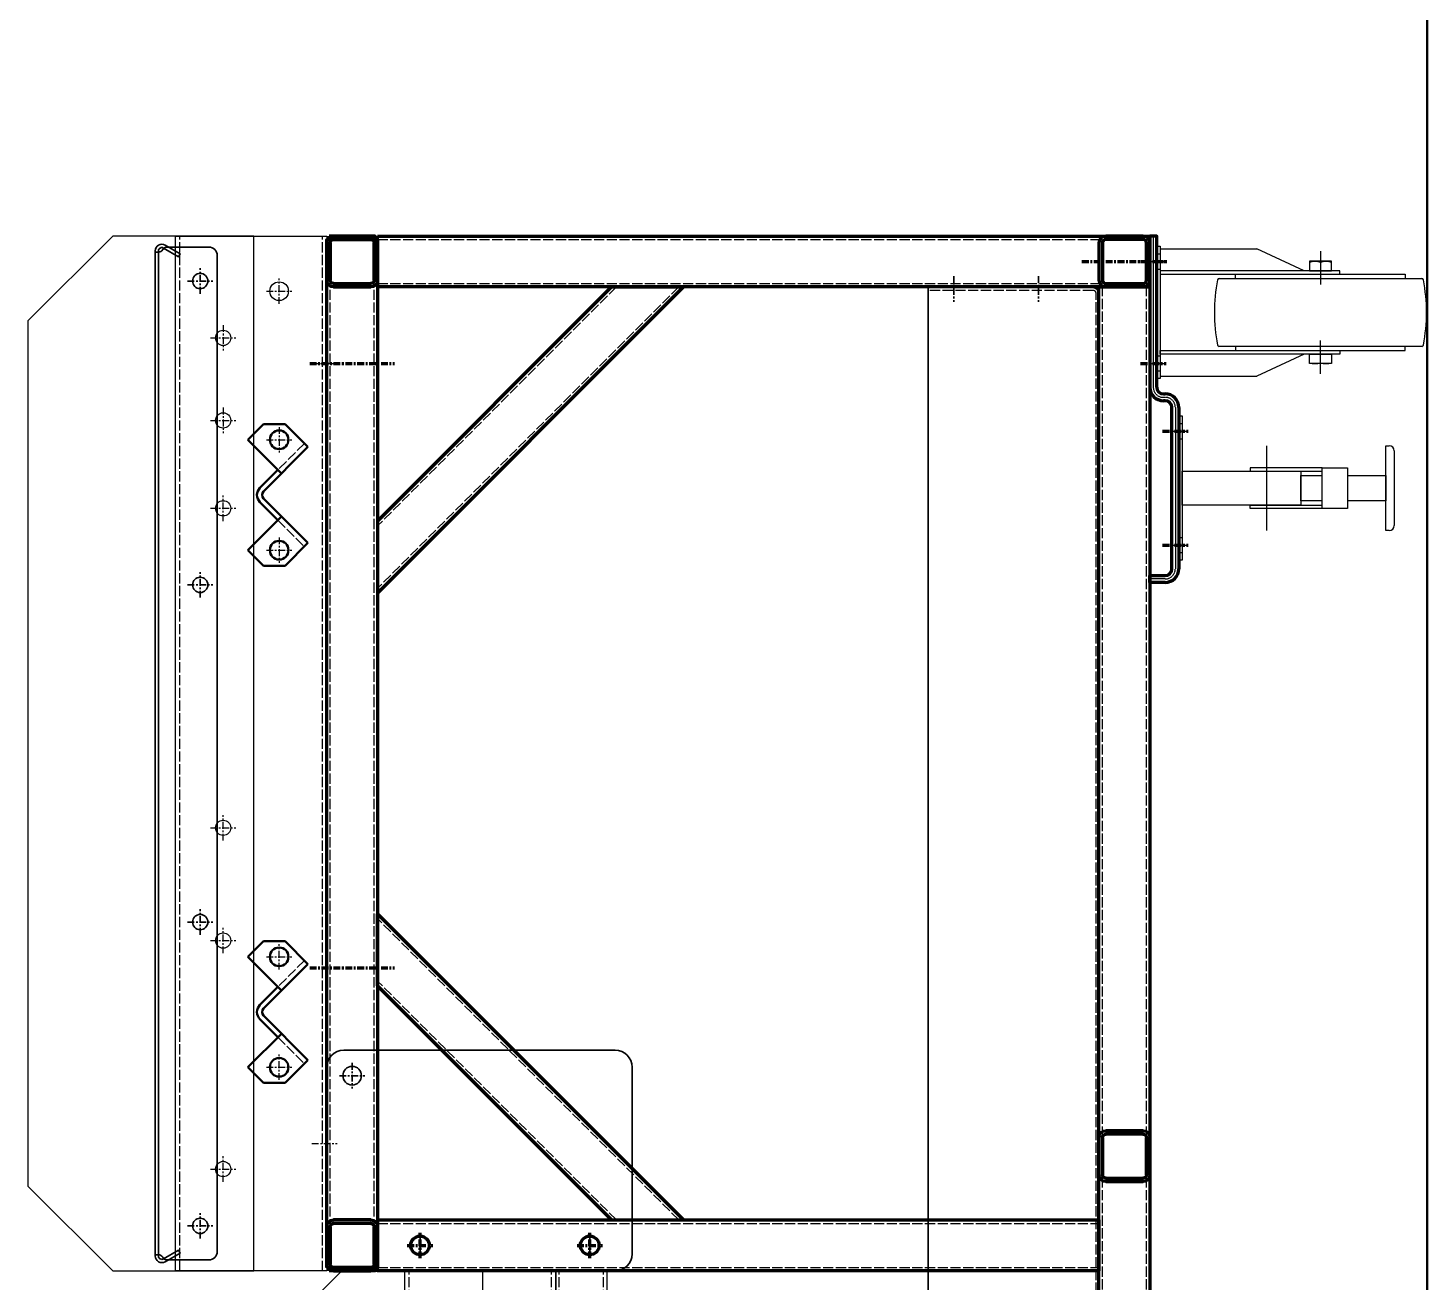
# Model space of a CAD drawing. Header units: millimetres. Extents: x 0 to 461941, y -159644 to 4828.
# Drawn here: x 401107 to 401932, y -37007 to -36268 of the extents above; entities that cross this region are included whole.
import ezdxf

# ---------------------------------------------------------------- set-up
doc = ezdxf.new("R2010")
doc.units = ezdxf.units.MM
for name, pattern in [('Xref Conv Decant Product Tote$0$AM_ISO02W050', [7.5, 6, -1.5]), ('Xref Conv Decant Product Tote$0$CENTER', [7, 4, -1, 1, -1]), ('Xref Conv Decant Product Tote$0$HIDDEN', [0.375, 0.25, -0.125])]:
    doc.linetypes.add(name, pattern=pattern)
for name, color, linetype in [('AM_BOR', 4, 'Continuous'), ('Xref Conv Decant Empty Tote$0$B', 4, 'Continuous'), ('Xref Conv Decant Product Tote$0$NA', 9, 'Xref Conv Decant Product Tote$0$HIDDEN'), ('Xref Conv Decant Product Tote$0$P02582 Conveyor Decant$0$Track', 140, 'Continuous'), ('Xref Conv Decant Product Tote$0$Wheels', 103, 'Continuous')]:
    doc.layers.add(name, color=color, linetype=linetype)
for name, color, linetype, lineweight in [('Xref Conv Decant Product Tote$0$Cross Member', 5, 'Continuous', 50), ('Xref Conv Decant Product Tote$0$Dims', 7, 'Continuous', 50), ('Xref Conv Decant Product Tote$0$Hidden', 9, 'Xref Conv Decant Product Tote$0$AM_ISO02W050', 25), ('Xref Conv Decant Product Tote$0$Pan Guard', 131, 'Continuous', 25), ('Xref Conv Decant Product Tote$0$Side Channel', 1, 'Continuous', 25), ('Xref Conv Decant Product Tote$0$Trays', 2, 'Continuous', 35), ('Xref Conv Decant Product Tote$0$Trolley Frame', 30, 'Continuous', 70)]:
    doc.layers.add(name, color=color, linetype=linetype, lineweight=lineweight)

# ---------------------------------------------------------------- blocks, each defined once
blk = doc.blocks.new('Xref Conv Decant Empty Tote')
at = {"layer": 'Xref Conv Decant Empty Tote$0$B'}
blk.add_line((401931.57, 4827.65), (401931.57, -65240.52), dxfattribs=at)
blk = doc.blocks.new('Xref Conv Decant Product Tote$0$BM8X60H_S')
for p, q in [((-6.5, 5.68), (6.5, 5.68)), ((-6.5, 0), (-6.5, 5.68)), ((6.5, 0), (-6.5, 0)), ((0, 5.1), (0, 0)), ((6.5, 5.68), (6.5, 0))]:
    blk.add_line(p, q)
for centre in [(-3.25, -3.71), (3.25, -3.71)]:
    blk.add_arc(centre, 9.39, 69.74384, 110.25616)
blk = doc.blocks.new('Xref Conv Decant Product Tote$0$castor front')
at = {"color": 8}
for p, q in [((1886.9, 11114.84), (1886.9, 11112.84)), ((1891.4, 11118.34), (1891.4, 11109.34)), ((1895.9, 11114.84), (1895.9, 11112.84)), ((1946.9, 11114.84), (1946.9, 11112.84)), ((1951.4, 11118.34), (1951.4, 11109.34)), ((1955.9, 11114.84), (1955.9, 11112.84)), ((1885.22, 11018.34), (1904.9, 11018.34)), ((1957.58, 11018.34), (1937.9, 11018.34))]:
    blk.add_line(p, q, dxfattribs=at)
for p, q in [((1896.9, 11027.98), (1883.9, 11055.84)), ((1945.9, 11027.98), (1958.9, 11055.84))]:
    blk.add_line(p, q)
for points in [[(1882.4, 11114.84), (1960.4, 11114.84), (1960.4, 11112.84), (1882.4, 11112.84)], [(1898.9, 11006.99), (1896.9, 11006.99), (1896.9, 11112.84), (1898.9, 11112.84)], [(1943.9, 11006.99), (1945.9, 11006.99), (1945.9, 11112.84), (1943.9, 11112.84)]]:
    blk.add_lwpolyline(points, close=True)
for points in [[(1883.9, 11112.84), (1883.9, 11055.84)], [(1958.9, 11112.84), (1958.9, 11055.84)], [(1901.4, 10958.68), (1901.4, 11078)], [(1941.4, 11078), (1941.4, 10958.68)], [(1901.4, 11068.34), (1898.9, 11068.34), (1898.9, 10968.34), (1901.4, 10968.34)], [(1941.4, 11068.34), (1943.9, 11068.34), (1943.9, 10968.34), (1941.4, 10968.34)]]:
    blk.add_lwpolyline(points)
for centre, radius, start, end in [((1902.4, 11078), 1, 101.06481, 180), ((1921.4, 10980.84), 100, 78.93519, 101.06481), ((1940.4, 11078), 1, 0, 78.93519), ((1902.4, 10958.68), 1, 180, 258.93519), ((1921.4, 11055.84), 100, 258.93519, 281.06481), ((1940.4, 10958.68), 1, 281.06481, 0)]:
    blk.add_arc(centre, radius, start, end)
at = {"rotation": 90}
blk.add_blockref('Xref Conv Decant Product Tote$0$BM8X60H_S', (1896.9, 11018.34), dxfattribs=at)
at = {"xscale": -1, "rotation": 270}
blk.add_blockref('Xref Conv Decant Product Tote$0$BM8X60H_S', (1945.9, 11018.34), dxfattribs=at)
blk = doc.blocks.new('Xref Conv Decant Product Tote$0$bottom shelf')
at = {"color": 7, "linetype": 'Xref Conv Decant Product Tote$0$CENTER'}
for p, q in [((1100.38, 3241.69), (1115.38, 3241.69)), ((2136.98, 3241.69), (2121.98, 3241.69)), ((1100.38, 3191.69), (1115.38, 3191.69)), ((2136.98, 3191.69), (2121.98, 3191.69))]:
    blk.add_line(p, q, dxfattribs=at)
for points in [[(1107.08, 3159.69), (1107.08, 3256.69), (2130.28, 3256.69), (2130.28, 3159.69)], [(2126.68, 3156.09), (1110.68, 3156.09)]]:
    blk.add_lwpolyline(points)
for centre, start, end in [((1110.68, 3159.69), 180, 270), ((2126.68, 3159.69), 270, 0)]:
    blk.add_arc(centre, 3.6, start, end)
at = {"layer": 'Xref Conv Decant Product Tote$0$Hidden'}
for p, q in [((1108.68, 3159.69), (1108.68, 3256.69)), ((2128.68, 3159.69), (2128.68, 3256.69)), ((1110.68, 3157.69), (2126.68, 3157.69))]:
    blk.add_line(p, q, dxfattribs=at)
for centre, start, end in [((1110.68, 3159.69), 180, 270), ((2126.68, 3159.69), 270, 0)]:
    blk.add_arc(centre, 2, start, end, dxfattribs=at)
blk = doc.blocks.new('Xref Conv Decant Product Tote$0$bottom member long')
at = {"color": 7, "linetype": 'Xref Conv Decant Product Tote$0$CENTER'}
for p, q in [((4643.76, 1627.72), (4643.76, 1577.72)), ((4703.76, 1627.72), (4703.76, 1577.72)), ((4899.56, 1610.22), (4899.56, 1595.22)), ((4972.56, 1610.22), (4972.56, 1595.22)), ((4907.06, 1602.72), (4892.06, 1602.72)), ((4980.06, 1602.72), (4965.06, 1602.72))]:
    blk.add_line(p, q, dxfattribs=at)
blk.add_lwpolyline([(4630.76, 1617.72), (5798.76, 1617.72), (5798.76, 1587.72), (4630.76, 1587.72)], close=True)
for centre in [(4899.56, 1602.72), (4972.56, 1602.72)]:
    blk.add_circle(centre, 5.5)
at = {"layer": 'Xref Conv Decant Product Tote$0$Hidden'}
for p, q in [((4630.76, 1615.72), (5798.76, 1615.72)), ((4630.76, 1589.72), (5798.76, 1589.72))]:
    blk.add_line(p, q, dxfattribs=at)
blk = doc.blocks.new('Xref Conv Decant Product Tote$0$diagonal support')
for points in [[(4746.54, 2657.8), (4884.43, 2795.69)], [(4926.85, 2795.69), (4746.54, 2615.37)], [(4884.43, 2795.69), (4926.85, 2795.69)], [(4746.54, 2657.8), (4746.54, 2615.37)]]:
    blk.add_lwpolyline(points)
at = {"layer": 'Xref Conv Decant Product Tote$0$Hidden'}
for p, q in [((4746.54, 2654.97), (4887.26, 2795.69)), ((4746.54, 2618.2), (4924.03, 2795.69))]:
    blk.add_line(p, q, dxfattribs=at)
blk = doc.blocks.new('Xref Conv Decant Product Tote$0$top member long side')
at = {"color": 7, "linetype": 'Xref Conv Decant Product Tote$0$CENTER'}
for p, q in [((6072.92, 896.98), (6072.92, 846.98)), ((6428.92, 896.98), (6428.92, 846.98))]:
    blk.add_line(p, q, dxfattribs=at)
blk.add_lwpolyline([(5896.32, 886.98), (6501.92, 886.98), (6501.92, 856.98), (5896.32, 856.98)], close=True)
at = {"layer": 'Xref Conv Decant Product Tote$0$Hidden'}
for p, q in [((5896.32, 884.98), (6501.92, 884.98)), ((5896.32, 858.98), (6501.92, 858.98))]:
    blk.add_line(p, q, dxfattribs=at)
blk = doc.blocks.new('Xref Conv Decant Product Tote$0$shs sect w hole')
at = {"color": 7, "linetype": 'Xref Conv Decant Product Tote$0$CENTER'}
blk.add_line((6009.24, 595.69), (6009.24, 545.69), dxfattribs=at)
for points in [[(6020.24, 585.69), (5998.24, 585.69)], [(5994.24, 581.69), (5994.24, 559.69)], [(5996.24, 581.69), (5996.24, 559.69)], [(6020.24, 583.69), (5998.24, 583.69)], [(6022.24, 559.69), (6022.24, 581.69)], [(6024.24, 559.69), (6024.24, 581.69)], [(5998.24, 557.69), (6020.24, 557.69)], [(5998.24, 555.69), (6020.24, 555.69)]]:
    blk.add_lwpolyline(points)
for centre, radius, start, end in [((5998.24, 581.69), 4, 90, 180), ((6020.24, 581.69), 4, 0, 90), ((5998.24, 581.69), 2, 90, 180), ((6020.24, 581.69), 2, 0, 90), ((5998.24, 559.69), 4, 180, 270), ((5998.24, 559.69), 2, 180, 270), ((6020.24, 559.69), 2, 270, 0), ((6020.24, 559.69), 4, 270, 0)]:
    blk.add_arc(centre, radius, start, end)
blk = doc.blocks.new('Xref Conv Decant Product Tote$0$shs sect')
for points in [[(4135.18, 2023.48), (4135.18, 2045.48)], [(4137.18, 2023.48), (4137.18, 2045.48)], [(4139.18, 2049.48), (4161.18, 2049.48)], [(4139.18, 2047.48), (4161.18, 2047.48)], [(4163.18, 2045.48), (4163.18, 2023.48)], [(4165.18, 2045.48), (4165.18, 2023.48)], [(4161.18, 2021.48), (4139.18, 2021.48)], [(4161.18, 2019.48), (4139.18, 2019.48)]]:
    blk.add_lwpolyline(points)
for centre, radius, start, end in [((4139.18, 2045.48), 4, 90, 180), ((4139.18, 2045.48), 2, 90, 180), ((4161.18, 2045.48), 4, 0, 90), ((4161.18, 2045.48), 2, 0, 90), ((4139.18, 2023.48), 4, 180, 270), ((4139.18, 2023.48), 2, 180, 270), ((4161.18, 2023.48), 2, 270, 0), ((4161.18, 2023.48), 4, 270, 0)]:
    blk.add_arc(centre, radius, start, end)
blk = doc.blocks.new('Xref Conv Decant Product Tote$0$END CAP SIDE')
blk.add_lwpolyline([(10241.74, 1172.22), (10243.74, 1172.22), (10243.74, 1145.22), (10241.74, 1145.22)], close=True)
blk = doc.blocks.new('Xref Conv Decant Product Tote$0$castor plate w brake front')
at = {"color": 7, "linetype": 'Xref Conv Decant Product Tote$0$CENTER'}
for p, q in [((5664.89, 3841.08), (5664.89, 3826.08)), ((5724.89, 3841.08), (5724.89, 3826.08)), ((5557.89, 3828.08), (5557.89, 3813.08)), ((5624.89, 3828.08), (5624.89, 3813.08))]:
    blk.add_line(p, q, dxfattribs=at)
for points in [[(5535.89, 3826.58), (5535.89, 3835.58), (5539.89, 3835.58), (5539.89, 3826.58)], [(5650.89, 3831.58), (5739.89, 3831.58), (5739.89, 3835.58), (5650.89, 3835.58)], [(5642.89, 3826.58), (5642.89, 3827.58)], [(5646.89, 3827.58), (5646.89, 3826.58)], [(5543.89, 3822.58), (5638.89, 3822.58)], [(5638.89, 3818.58), (5543.89, 3818.58)]]:
    blk.add_lwpolyline(points)
for centre, radius, start, end in [((5650.89, 3827.58), 8, 90, 180), ((5543.89, 3826.58), 8, 180, 270), ((5543.89, 3826.58), 4, 180, 270), ((5638.89, 3826.58), 4, 270, 0), ((5638.89, 3826.58), 8, 270, 0), ((5650.89, 3827.58), 4, 90, 180)]:
    blk.add_arc(centre, radius, start, end)
at = {"layer": 'Xref Conv Decant Product Tote$0$NA'}
blk.add_lwpolyline([(5739.89, 3833.58), (5650.89, 3833.58, 0.414214), (5644.89, 3827.58), (5644.89, 3826.58, -0.414214), (5638.89, 3820.58), (5543.89, 3820.58, -0.414214), (5537.89, 3826.58), (5537.89, 3835.58)], format="xyb", dxfattribs=at)
blk = doc.blocks.new('Xref Conv Decant Product Tote$0$vert member 2')
blk.add_lwpolyline([(7766.68, 593.35), (7766.68, 138.35), (7736.68, 138.35), (7736.68, 593.35)], close=True)
at = {"layer": 'Xref Conv Decant Product Tote$0$Hidden'}
for p, q in [((7738.68, 593.35), (7738.68, 138.35)), ((7764.68, 593.35), (7764.68, 138.35))]:
    blk.add_line(p, q, dxfattribs=at)
blk = doc.blocks.new('Xref Conv Decant Product Tote$0$vert member front')
at = {"color": 7, "linetype": 'Xref Conv Decant Product Tote$0$CENTER'}
for p, q in [((7698.66, 575.85), (7698.66, 560.85)), ((7691.16, 568.35), (7706.16, 568.35)), ((7698.66, 475.85), (7698.66, 460.85)), ((7691.16, 468.35), (7706.16, 468.35))]:
    blk.add_line(p, q, dxfattribs=at)
blk.add_lwpolyline([(7713.66, 593.35), (7713.66, 168.35), (7683.66, 168.35), (7683.66, 593.35)], close=True)
for centre in [(7698.66, 568.35), (7698.66, 468.35)]:
    blk.add_circle(centre, 5.5)
at = {"layer": 'Xref Conv Decant Product Tote$0$Hidden'}
for p, q in [((7685.66, 593.35), (7685.66, 168.35)), ((7711.66, 593.35), (7711.66, 168.35))]:
    blk.add_line(p, q, dxfattribs=at)
blk = doc.blocks.new('Xref Conv Decant Product Tote$0$frame front')
at = {"color": 7, "linetype": 'Xref Conv Decant Product Tote$0$CENTER'}
for p, q in [((17481.14, 2194.47), (17481.14, 2179.47)), ((17473.64, 2186.97), (17488.64, 2186.97)), ((17481.14, 2094.47), (17481.14, 2079.47)), ((17473.64, 2086.97), (17488.64, 2086.97))]:
    blk.add_line(p, q, dxfattribs=at)
for points in [[(17360.94, 2241.97), (17940.54, 2241.97), (17940.54, 2211.97), (17360.94, 2211.97)], [(17496.14, 2211.97), (17496.14, 1921.97), (17466.14, 1921.97), (17466.14, 2211.97)]]:
    blk.add_lwpolyline(points, close=True)
for centre in [(17481.14, 2186.97), (17481.14, 2086.97)]:
    blk.add_circle(centre, 5.5)
at = {"layer": 'Xref Conv Decant Product Tote$0$Hidden'}
for p, q in [((17360.94, 2239.97), (17940.54, 2239.97)), ((17360.94, 2213.97), (17940.54, 2213.97)), ((17468.14, 2211.97), (17468.14, 1921.97)), ((17494.14, 2211.97), (17494.14, 1921.97))]:
    blk.add_line(p, q, dxfattribs=at)
at = {"layer": 'Xref Conv Decant Product Tote$0$Trolley Frame'}
for name, p in [('Xref Conv Decant Product Tote$0$top member long side', (12046.22, 1489.99)), ('Xref Conv Decant Product Tote$0$END CAP SIDE', (7698.8, 1203.26)), ('Xref Conv Decant Product Tote$0$vert member front', (10256.88, 1753.63)), ('Xref Conv Decant Product Tote$0$diagonal support', (13224, -448.71)), ('Xref Conv Decant Product Tote$0$vert member 2', (10783.46, 1753.63)), ('Xref Conv Decant Product Tote$0$END CAP SIDE', (7089.2, 1068.26)), ('Xref Conv Decant Product Tote$0$shs sect w hole', (11355.9, 1336.29)), ('Xref Conv Decant Product Tote$0$bottom member long', (12721.38, 304.26)), ('Xref Conv Decant Product Tote$0$shs sect w hole', (12525.9, 1336.29)), ('Xref Conv Decant Product Tote$0$END CAP SIDE', (7108.4, 748.26)), ('Xref Conv Decant Product Tote$0$castor plate w brake front', (12810.25, -1943.61))]:
    blk.add_blockref(name, p, dxfattribs=at)
at = {"layer": 'Xref Conv Decant Product Tote$0$Trolley Frame', "xscale": -1}
for name, p in [('Xref Conv Decant Product Tote$0$shs sect', (22105.72, 327.5)), ('Xref Conv Decant Product Tote$0$shs sect', (22685.32, 327.5)), ('Xref Conv Decant Product Tote$0$END CAP SIDE', (28791.88, 1203.26)), ('Xref Conv Decant Product Tote$0$diagonal support', (23266.68, -448.71)), ('Xref Conv Decant Product Tote$0$shs sect', (21496.12, 192.5)), ('Xref Conv Decant Product Tote$0$shs sect', (22158.32, -127.5))]:
    blk.add_blockref(name, p, dxfattribs=at)
blk = doc.blocks.new('Xref Conv Decant Product Tote$0$foot brake front')
at = {"color": 8}
for p, q in [((4091.09, 17.68), (4091.09, 15.68)), ((4095.59, 21.18), (4095.59, 12.18)), ((4100.09, 17.68), (4100.09, 15.68)), ((4158.09, 17.68), (4158.09, 15.68)), ((4162.59, 21.18), (4162.59, 12.18)), ((4167.09, 17.68), (4167.09, 15.68)), ((4104.09, -34.32), (4154.09, -34.32))]:
    blk.add_line(p, q, dxfattribs=at)
for points in [[(4086.59, 17.68), (4171.59, 17.68), (4171.59, 15.68), (4086.59, 15.68)], [(4119.09, 15.68), (4139.09, 15.68), (4139.09, -54.32), (4119.09, -54.32)], [(4117.09, -66.82), (4141.09, -66.82), (4141.09, -81.82), (4117.09, -81.82)]]:
    blk.add_lwpolyline(points, close=True)
for points in [[(4117.09, -66.82), (4117.09, -24.32), (4119.09, -24.32), (4119.09, -66.82)], [(4141.09, -66.82), (4141.09, -24.32), (4139.09, -24.32), (4139.09, -66.82)], [(4121.59, -66.82), (4121.59, -54.32), (4136.59, -54.32), (4136.59, -66.82)], [(4136.59, -81.82), (4136.59, -104.32), (4121.59, -104.32), (4121.59, -81.82)], [(4104.09, -106.32), (4104.09, -104.32), (4154.09, -104.32), (4154.09, -106.32)], [(4151.09, -109.32), (4107.09, -109.32)]]:
    blk.add_lwpolyline(points)
for centre, start, end in [((4107.09, -106.32), 180, 270), ((4151.09, -106.32), 270, 360)]:
    blk.add_arc(centre, 3, start, end)
blk = doc.blocks.new('Xref Conv Decant Product Tote$0$tote tray side')
at = {"color": 7, "linetype": 'Xref Conv Decant Product Tote$0$CENTER'}
for p, q in [((2916.32, 972.7), (2931.32, 972.7)), ((2923.82, 980.2), (2923.82, 965.2)), ((3095.32, 972.7), (3110.32, 972.7)), ((3102.82, 980.2), (3102.82, 965.2)), ((3293.92, 972.7), (3308.92, 972.7)), ((3301.42, 980.2), (3301.42, 965.2)), ((3472.92, 972.7), (3487.92, 972.7)), ((3480.42, 980.2), (3480.42, 965.2))]:
    blk.add_line(p, q, dxfattribs=at)
for points in [[(2906.1, 999.2), (3498.14, 999.2)], [(2906.82, 997.39), (2906.82, 999.2)], [(3497.42, 997.39), (3497.42, 999.2)], [(2904.36, 994.3), (2909.49, 985.42), (2907.84, 984.47), (2902.72, 993.35)], [(2903.82, 992.2), (2903.82, 967.7)], [(2906.1, 997.3), (3498.14, 997.3)], [(3499.87, 994.3), (3494.75, 985.42), (3496.39, 984.47), (3501.52, 993.35)], [(3500.42, 992.2), (3500.42, 967.7)], [(3495.42, 962.7), (2908.82, 962.7)]]:
    blk.add_lwpolyline(points)
for centre in [(2923.82, 972.7), (3102.82, 972.7), (3301.42, 972.7), (3480.42, 972.7)]:
    blk.add_circle(centre, 4.5)
for centre, radius, start, end in [((2906.1, 995.3), 3.9, 90, 210), ((2903.82, 997.39), 3, 300, 0), ((3500.42, 997.39), 3, 180, 240), ((3498.14, 995.3), 3.9, 330, 90), ((2906.82, 992.2), 3, 120, 180), ((2906.1, 995.3), 2, 90, 210), ((3498.14, 995.3), 2, 330, 90), ((3497.42, 992.2), 3, 0, 60), ((2908.82, 967.7), 5, 180, 270), ((3495.42, 967.7), 5, 270, 0)]:
    blk.add_arc(centre, radius, start, end)
blk = doc.blocks.new('Xref Conv Decant Product Tote$0$cross member sect')
for p, q in [((3257.55, 1106.49), (3248.36, 1097.3)), ((3277.35, 1086.69), (3257.55, 1106.49)), ((3322.61, 1106.49), (3302.81, 1086.69)), ((3331.8, 1097.3), (3322.61, 1106.49)), ((3248.36, 1097.3), (3248.36, 1084.57)), ((3287.96, 1097.3), (3261.8, 1071.13)), ((3285.84, 1099.42), (3275.23, 1088.81)), ((3318.37, 1071.13), (3292.2, 1097.3)), ((3304.93, 1088.81), (3294.32, 1099.42)), ((3331.8, 1097.3), (3331.8, 1084.57)), ((3261.8, 1071.13), (3248.36, 1084.57)), ((3331.8, 1084.57), (3318.37, 1071.13))]:
    blk.add_line(p, q)
for centre in [(3257.55, 1088.1), (3322.61, 1088.1)]:
    blk.add_circle(centre, 5.5)
for radius in [6, 3]:
    blk.add_arc((3290.08, 1095.17), radius, 45, 135)
at = {"layer": 'Xref Conv Decant Product Tote$0$Hidden'}
for p, q in [((3275.23, 1088.81), (3259.68, 1073.25)), ((3320.49, 1073.25), (3304.93, 1088.81))]:
    blk.add_line(p, q, dxfattribs=at)
blk = doc.blocks.new('Xref Conv Decant Product Tote$0$scanner plate')
at = {"color": 7, "linetype": 'Xref Conv Decant Product Tote$0$CENTER'}
for p, q in [((2483.97, 1397.16), (2483.97, 1382.16)), ((2491.47, 1389.66), (2476.47, 1389.66)), ((2383.97, 1357.16), (2383.97, 1342.16)), ((2391.47, 1349.66), (2376.47, 1349.66)), ((2383.97, 1257.16), (2383.97, 1242.16)), ((2391.47, 1249.66), (2376.47, 1249.66))]:
    blk.add_line(p, q, dxfattribs=at)
for points in [[(2488.97, 1404.66), (2378.97, 1404.66)], [(2368.97, 1394.66), (2368.97, 1234.66)], [(2498.97, 1234.66), (2498.97, 1394.66)], [(2378.97, 1224.66), (2488.97, 1224.66)]]:
    blk.add_lwpolyline(points)
for centre in [(2483.97, 1389.66), (2383.97, 1349.66), (2383.97, 1249.66)]:
    blk.add_circle(centre, 5.5)
for centre, start, end in [((2378.97, 1394.66), 90, 180), ((2488.97, 1394.66), 0, 90), ((2378.97, 1234.66), 180, 270), ((2488.97, 1234.66), 270, 0)]:
    blk.add_arc(centre, 10, start, end)
blk = doc.blocks.new('Xref Conv Decant Product Tote$0$A$C025E3B46')
at = {"color": 7, "linetype": 'Xref Conv Decant Product Tote$0$CENTER'}
for p, q in [((261, 74.75), (261, 59.75)), ((449.2, 74.75), (449.2, 59.75)), ((501, 74.75), (501, 59.75)), ((253.5, 67.25), (268.5, 67.25)), ((441.7, 67.25), (456.7, 67.25)), ((508.5, 67.25), (493.5, 67.25)), ((120, 41.75), (120, 26.75)), ((185, 41.75), (185, 26.75)), ((424.6, 41.75), (424.6, 26.75)), ((489.6, 41.75), (489.6, 26.75)), ((577.1, 41.75), (577.1, 26.75)), ((112.5, 34.25), (127.5, 34.25)), ((177.5, 34.25), (192.5, 34.25)), ((432.1, 34.25), (417.1, 34.25)), ((497.1, 34.25), (482.1, 34.25)), ((569.6, 34.25), (584.6, 34.25)), ((75, 15), (75, 0)), ((534.6, 15), (534.6, 0))]:
    blk.add_line(p, q, dxfattribs=at)
blk.add_lwpolyline([(609.6, 6.25), (0, 6.25), (0, 95.25), (609.6, 95.25)], close=True)
for centre, radius in [((261, 67.25), 4.5), ((449.2, 67.25), 4.5), ((501, 67.25), 4.5), ((120, 34.25), 5.5), ((185, 34.25), 5.5), ((424.6, 34.25), 5.5), ((489.6, 34.25), 5.5), ((577.1, 34.25), 5.5)]:
    blk.add_circle(centre, radius)
at = {"layer": 'Xref Conv Decant Product Tote$0$Hidden'}
for p, q in [((0, 92.75), (609.6, 92.75)), ((0, 8.75), (609.6, 8.75))]:
    blk.add_line(p, q, dxfattribs=at)
blk = doc.blocks.new('Xref Conv Decant Product Tote$0$pan guard')
at = {"color": 7, "linetype": 'Xref Conv Decant Product Tote$0$CENTER'}
for p, q in [((777.78, 545.23), (777.78, 530.23)), ((912.38, 545.23), (912.38, 530.23)), ((1267.38, 545.23), (1267.38, 530.23)), ((770.28, 537.73), (785.28, 537.73)), ((904.88, 537.73), (919.88, 537.73)), ((1274.88, 537.73), (1259.88, 537.73))]:
    blk.add_line(p, q, dxfattribs=at)
for points in [[(717.78, 602.73), (767.78, 652.73)], [(1277.38, 652.73), (767.78, 652.73)], [(1327.38, 602.73), (1277.38, 652.73)], [(717.78, 602.73), (717.78, 519.73), (1327.38, 519.73), (1327.38, 602.73)]]:
    blk.add_lwpolyline(points)
for centre in [(777.78, 537.73), (912.38, 537.73), (1267.38, 537.73)]:
    blk.add_circle(centre, 4.5)
blk = doc.blocks.new('Xref Conv Decant Product Tote$0$A$C78834BDA')
blk.add_blockref('Xref Conv Decant Product Tote$0$frame front', (-17310.89, -1723.19))
at = {"layer": 'Xref Conv Decant Product Tote$0$Cross Member'}
for p in [(-2507.96, -406.32), (-2203.36, -406.32)]:
    blk.add_blockref('Xref Conv Decant Product Tote$0$cross member sect', p, dxfattribs=at)
at = {"layer": 'Xref Conv Decant Product Tote$0$Pan Guard'}
for p in [(-88.13, 177.05), (-697.73, 42.05)]:
    blk.add_blockref('Xref Conv Decant Product Tote$0$pan guard', p, dxfattribs=at)
at = {"layer": 'Xref Conv Decant Product Tote$0$Side Channel'}
for p in [(629.65, 647.53), (20.05, 512.53)]:
    blk.add_blockref('Xref Conv Decant Product Tote$0$A$C025E3B46', p, dxfattribs=at)
at = {"layer": 'Xref Conv Decant Product Tote$0$Trays'}
for name, p in [('Xref Conv Decant Product Tote$0$tote tray side', (-2267.67, -244.42)), ('Xref Conv Decant Product Tote$0$scanner plate', (-1739.32, -750.88)), ('Xref Conv Decant Product Tote$0$bottom shelf', (-921.43, -2957.31))]:
    blk.add_blockref(name, p, dxfattribs=at)
at = {"layer": 'Xref Conv Decant Product Tote$0$Wheels'}
for name, p in [('Xref Conv Decant Product Tote$0$castor front', (-727.15, -10950.06)), ('Xref Conv Decant Product Tote$0$foot brake front', (-3038.34, 134.1))]:
    blk.add_blockref(name, p, dxfattribs=at)
blk = doc.blocks.new('Xref Conv Decant Product Tote')
at = {"layer": 'Xref Conv Decant Product Tote$0$Dims'}
blk.add_line((401931.57, -33844.6), (401931.57, -51149.79), dxfattribs=at)
at = {"layer": 'Xref Conv Decant Product Tote$0$P02582 Conveyor Decant$0$Track', "rotation": 90}
blk.add_blockref('Xref Conv Decant Product Tote$0$A$C78834BDA', (401937.07, -37630.05), dxfattribs=at)
blk = doc.blocks.new('Xref Conv Decant In')
blk.add_line((401931.57, -51149.79), (401931.57, -33844.6))

msp = doc.modelspace()

# ---------------------------------------------------------------- block references
for name in ['Xref Conv Decant Empty Tote', 'Xref Conv Decant Product Tote']:
    msp.add_blockref(name, (0, 0))
at = {"layer": 'AM_BOR'}
for name in ['Xref Conv Decant Product Tote', 'Xref Conv Decant In']:
    msp.add_blockref(name, (0, 0), dxfattribs=at)

doc.saveas('drawing.dxf')
